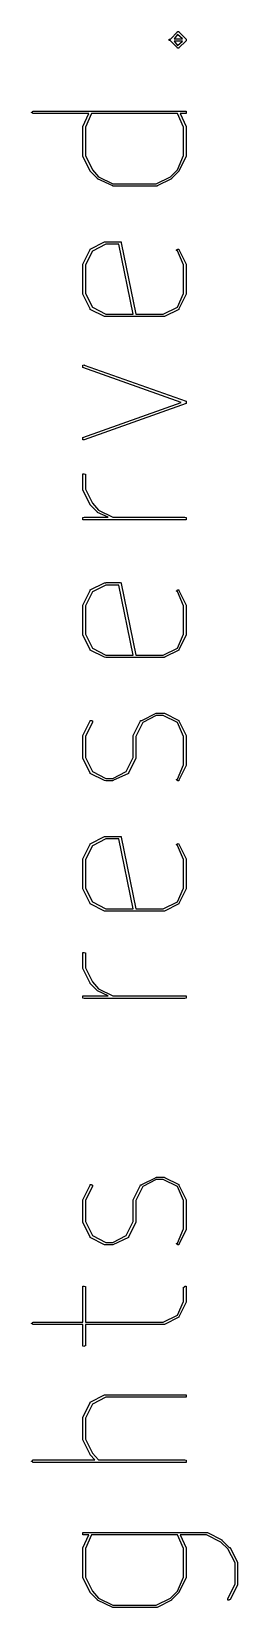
# Model space of a CAD drawing. Extents: x 83 to 245, y -135 to -50.
# Drawn here: x 125.913 to 126.085, y -55.231 to -53.917 of the extents above; entities that cross this region are included whole.
import ezdxf

# ---------------------------------------------------------------- set-up
doc = ezdxf.new("R2010")
doc.units = 0
doc.header["$MEASUREMENT"] = 0
doc.layers.add('BLACK', color=7, linetype='CONTINUOUS')

msp = doc.modelspace()

# ---------------------------------------------------------------- linework, layer by layer
at = {"layer": 'BLACK', "linetype": 'CONTINUOUS'}
for p, q in [((126.028, -53.9232), (126.028, -53.9231)), ((126.028, -53.9231), (126.028, -53.9231)), ((126.028, -53.9231), (126.029, -53.9231)), ((126.028, -53.9233), (126.028, -53.9232)), ((126.028, -53.9234), (126.028, -53.9233)), ((126.028, -53.9233), (126.028, -53.9233)), ((126.028, -53.9235), (126.028, -53.9234)), ((126.028, -53.9234), (126.028, -53.9234)), ((126.028, -53.9236), (126.028, -53.9235)), ((126.028, -53.9235), (126.028, -53.9235)), ((126.028, -53.9237), (126.028, -53.9236)), ((126.028, -53.9238), (126.028, -53.9237)), ((126.028, -53.9237), (126.028, -53.9237)), ((126.028, -53.9239), (126.028, -53.9238)), ((126.028, -53.9238), (126.028, -53.9238)), ((126.028, -53.924), (126.028, -53.9239)), ((126.028, -53.9239), (126.028, -53.9239)), ((126.028, -53.9241), (126.028, -53.924)), ((126.029, -53.9241), (126.028, -53.9241)), ((126.028, -53.9241), (126.028, -53.9241)), ((126.029, -53.9229), (126.035, -53.9168)), ((126.029, -53.923), (126.029, -53.9229)), ((126.029, -53.9231), (126.029, -53.923)), ((126.029, -53.923), (126.029, -53.923)), ((126.029, -53.9242), (126.029, -53.9241)), ((126.029, -53.9243), (126.029, -53.9242)), ((126.029, -53.9242), (126.029, -53.9242)), ((126.035, -53.9303), (126.029, -53.9243)), ((126.035, -53.919), (126.032, -53.9226)), ((126.032, -53.9226), (126.039, -53.9226)), ((126.032, -53.9246), (126.035, -53.9282)), ((126.039, -53.9246), (126.032, -53.9246)), ((126.035, -53.9167), (126.035, -53.9166)), ((126.035, -53.9166), (126.035, -53.9166)), ((126.035, -53.9166), (126.035, -53.9166)), ((126.035, -53.9166), (126.035, -53.9166)), ((126.035, -53.9166), (126.035, -53.9166)), ((126.035, -53.9166), (126.035, -53.9166)), ((126.035, -53.9166), (126.035, -53.9166)), ((126.035, -53.9166), (126.036, -53.9166)), ((126.035, -53.9168), (126.035, -53.9167)), ((126.035, -53.9167), (126.035, -53.9167)), ((126.035, -53.9168), (126.035, -53.9168)), ((126.039, -53.9226), (126.035, -53.919)), ((126.035, -53.9282), (126.039, -53.9246)), ((126.036, -53.9166), (126.036, -53.9166)), ((126.036, -53.9166), (126.036, -53.9166)), ((126.036, -53.9166), (126.036, -53.9166)), ((126.036, -53.9166), (126.036, -53.9167)), ((126.036, -53.9167), (126.036, -53.9167)), ((126.036, -53.9167), (126.036, -53.9168)), ((126.036, -53.9168), (126.036, -53.9168)), ((126.036, -53.9168), (126.042, -53.9229)), ((126.042, -53.9243), (126.036, -53.9303)), ((126.042, -53.9229), (126.042, -53.923)), ((126.042, -53.923), (126.042, -53.923)), ((126.042, -53.923), (126.042, -53.9231)), ((126.042, -53.9231), (126.042, -53.9231)), ((126.042, -53.9231), (126.042, -53.9231)), ((126.042, -53.9231), (126.042, -53.9232)), ((126.042, -53.9232), (126.042, -53.9233)), ((126.042, -53.9233), (126.042, -53.9233)), ((126.042, -53.9233), (126.042, -53.9234)), ((126.042, -53.9234), (126.042, -53.9234)), ((126.042, -53.9234), (126.042, -53.9235)), ((126.042, -53.9235), (126.042, -53.9235)), ((126.042, -53.9235), (126.042, -53.9236)), ((126.042, -53.9236), (126.042, -53.9237)), ((126.042, -53.9237), (126.042, -53.9237)), ((126.042, -53.9237), (126.042, -53.9238)), ((126.042, -53.9238), (126.042, -53.9238)), ((126.042, -53.9238), (126.042, -53.9239)), ((126.042, -53.9239), (126.042, -53.9239)), ((126.042, -53.9239), (126.042, -53.924)), ((126.042, -53.924), (126.042, -53.9241)), ((126.042, -53.9241), (126.042, -53.9241)), ((126.042, -53.9241), (126.042, -53.9241)), ((126.042, -53.9241), (126.042, -53.9242)), ((126.042, -53.9242), (126.042, -53.9242)), ((126.042, -53.9242), (126.042, -53.9243)), ((126.035, -53.9304), (126.035, -53.9303)), ((126.035, -53.9305), (126.035, -53.9304)), ((126.035, -53.9306), (126.035, -53.9305)), ((126.035, -53.9305), (126.035, -53.9305)), ((126.035, -53.9305), (126.035, -53.9305)), ((126.036, -53.9306), (126.035, -53.9306)), ((126.035, -53.9306), (126.035, -53.9306)), ((126.035, -53.9306), (126.035, -53.9306)), ((126.035, -53.9306), (126.035, -53.9306)), ((126.035, -53.9306), (126.035, -53.9306)), ((126.035, -53.9306), (126.035, -53.9306)), ((126.036, -53.9303), (126.036, -53.9304)), ((126.036, -53.9304), (126.036, -53.9305)), ((126.036, -53.9305), (126.036, -53.9305)), ((126.036, -53.9305), (126.036, -53.9305)), ((126.036, -53.9305), (126.036, -53.9306)), ((126.036, -53.9306), (126.036, -53.9306)), ((126.036, -53.9306), (126.036, -53.9306)), ((125.913, -53.9839), (125.914, -53.9836)), ((125.913, -53.9842), (125.913, -53.9839)), ((125.914, -53.9846), (125.913, -53.9842)), ((125.914, -53.9833), (125.914, -53.9831)), ((125.914, -53.9831), (125.914, -53.9831)), ((125.914, -53.9831), (126.041, -53.9831)), ((125.914, -53.9836), (125.914, -53.9833)), ((125.914, -53.9848), (125.914, -53.9846)), ((125.914, -53.985), (125.914, -53.9848)), ((125.914, -53.9851), (125.914, -53.985)), ((125.961, -53.9851), (125.914, -53.9851)), ((125.956, -53.9957), (125.961, -53.9851)), ((125.963, -53.9851), (125.958, -53.9964)), ((126.035, -53.9851), (125.963, -53.9851)), ((126.04, -53.9964), (126.035, -53.9851)), ((126.041, -53.9851), (126.037, -53.9851)), ((126.037, -53.9851), (126.042, -53.9957)), ((126.041, -53.9831), (126.042, -53.9831)), ((126.042, -53.985), (126.041, -53.9851)), ((126.042, -53.9831), (126.042, -53.9833)), ((126.042, -53.9833), (126.042, -53.9836)), ((126.042, -53.9836), (126.042, -53.9839)), ((126.042, -53.9839), (126.042, -53.9842)), ((126.042, -53.9842), (126.042, -53.9846)), ((126.042, -53.9846), (126.042, -53.9848)), ((126.042, -53.9848), (126.042, -53.985)), ((125.956, -53.9958), (125.956, -53.9957)), ((125.956, -53.9959), (125.956, -53.9958)), ((125.956, -53.9958), (125.956, -53.9958)), ((125.956, -53.9961), (125.956, -53.9959)), ((125.956, -53.9962), (125.956, -53.9961)), ((125.956, -53.9961), (125.956, -53.9961)), ((125.956, -54.0204), (125.956, -53.9962)), ((125.958, -53.9964), (125.958, -54.0201)), ((126.04, -54.0201), (126.04, -53.9964)), ((126.042, -53.9957), (126.042, -53.9958)), ((126.042, -53.9958), (126.042, -53.9958)), ((126.042, -53.9958), (126.042, -53.9959)), ((126.042, -53.9959), (126.042, -53.9961)), ((126.042, -53.9961), (126.042, -53.9961)), ((126.042, -53.9961), (126.042, -53.9962)), ((126.042, -53.9962), (126.042, -54.0204)), ((125.956, -54.0205), (125.956, -54.0204)), ((125.956, -54.0204), (125.956, -54.0204)), ((125.956, -54.0206), (125.956, -54.0205)), ((125.956, -54.0207), (125.956, -54.0206)), ((125.956, -54.0208), (125.956, -54.0207)), ((125.962, -54.0329), (125.956, -54.0208)), ((125.956, -54.0208), (125.956, -54.0208)), ((125.958, -54.0201), (125.964, -54.0319)), ((126.035, -54.0319), (126.04, -54.0201)), ((126.042, -54.0208), (126.036, -54.0329)), ((126.042, -54.0204), (126.042, -54.0204)), ((126.042, -54.0204), (126.042, -54.0205)), ((126.042, -54.0205), (126.042, -54.0206)), ((126.042, -54.0206), (126.042, -54.0207)), ((126.042, -54.0207), (126.042, -54.0208)), ((126.042, -54.0208), (126.042, -54.0208)), ((125.962, -54.033), (125.962, -54.0329)), ((125.962, -54.0329), (125.962, -54.0329)), ((125.962, -54.0329), (125.962, -54.0329)), ((125.962, -54.0329), (125.962, -54.0329)), ((125.962, -54.0332), (125.962, -54.033)), ((125.968, -54.0392), (125.962, -54.0332)), ((125.964, -54.0319), (125.969, -54.0377)), ((125.968, -54.0393), (125.968, -54.0392)), ((125.968, -54.0394), (125.968, -54.0393)), ((125.981, -54.0454), (125.968, -54.0394)), ((125.969, -54.0377), (125.981, -54.0435)), ((125.981, -54.0435), (126.017, -54.0435)), ((126.017, -54.0435), (126.029, -54.0377)), ((126.03, -54.0394), (126.018, -54.0454)), ((126.029, -54.0377), (126.035, -54.0319)), ((126.036, -54.0332), (126.03, -54.0392)), ((126.03, -54.0392), (126.03, -54.0393)), ((126.03, -54.0393), (126.03, -54.0394)), ((126.036, -54.0329), (126.036, -54.033)), ((126.036, -54.033), (126.036, -54.0332)), ((125.981, -54.0455), (125.981, -54.0454)), ((126.017, -54.0455), (125.981, -54.0455)), ((125.981, -54.0455), (125.981, -54.0455)), ((125.981, -54.0455), (125.981, -54.0455)), ((125.981, -54.0455), (125.981, -54.0455)), ((125.981, -54.0455), (125.981, -54.0455)), ((125.981, -54.0455), (125.981, -54.0455)), ((126.018, -54.0455), (126.017, -54.0455)), ((126.017, -54.0455), (126.017, -54.0455)), ((126.017, -54.0455), (126.017, -54.0455)), ((126.017, -54.0455), (126.017, -54.0455)), ((126.018, -54.0454), (126.018, -54.0455)), ((126.018, -54.0455), (126.018, -54.0455)), ((125.962, -54.0981), (125.974, -54.092)), ((125.975, -54.0939), (125.964, -54.0997)), ((125.974, -54.092), (125.975, -54.092)), ((125.975, -54.092), (125.975, -54.0919)), ((125.975, -54.0919), (125.975, -54.0919)), ((125.975, -54.0919), (125.975, -54.0919)), ((125.975, -54.0919), (125.987, -54.0919)), ((125.975, -54.092), (125.975, -54.092)), ((125.975, -54.092), (125.975, -54.092)), ((125.986, -54.0939), (125.975, -54.0939)), ((125.998, -54.1524), (125.986, -54.0939)), ((125.987, -54.0919), (125.987, -54.092)), ((125.987, -54.092), (125.987, -54.092)), ((125.987, -54.092), (125.987, -54.092)), ((125.987, -54.092), (125.987, -54.092)), ((125.987, -54.092), (125.988, -54.0921)), ((125.988, -54.0921), (125.988, -54.0921)), ((125.988, -54.0921), (125.988, -54.0922)), ((125.988, -54.0922), (125.988, -54.0922)), ((125.988, -54.0922), (125.988, -54.0923)), ((125.988, -54.0923), (125.988, -54.0924)), ((125.988, -54.0924), (125.988, -54.0924)), ((125.988, -54.0924), (125.988, -54.0924)), ((125.988, -54.0924), (125.988, -54.0926)), ((125.988, -54.0926), (125.988, -54.0927)), ((125.988, -54.0927), (126, -54.1524)), ((125.956, -54.1106), (125.962, -54.0985)), ((125.964, -54.0997), (125.958, -54.1113)), ((125.962, -54.0982), (125.962, -54.0981)), ((125.962, -54.0983), (125.962, -54.0982)), ((125.962, -54.0984), (125.962, -54.0983)), ((125.962, -54.0983), (125.962, -54.0983)), ((125.962, -54.0983), (125.962, -54.0983)), ((125.962, -54.0985), (125.962, -54.0984)), ((126.034, -54.0987), (126.035, -54.0984)), ((126.034, -54.0991), (126.034, -54.0987)), ((126.035, -54.0994), (126.034, -54.0991)), ((126.035, -54.0982), (126.035, -54.098)), ((126.035, -54.098), (126.035, -54.098)), ((126.035, -54.098), (126.036, -54.0981)), ((126.035, -54.0984), (126.035, -54.0982)), ((126.04, -54.1113), (126.035, -54.0994)), ((126.036, -54.0981), (126.036, -54.0983)), ((126.036, -54.0983), (126.036, -54.0985)), ((126.036, -54.0985), (126.042, -54.1106)), ((125.956, -54.1107), (125.956, -54.1106)), ((125.956, -54.1108), (125.956, -54.1107)), ((125.956, -54.1107), (125.956, -54.1107)), ((125.956, -54.111), (125.956, -54.1108)), ((125.956, -54.1111), (125.956, -54.111)), ((125.956, -54.111), (125.956, -54.111)), ((125.956, -54.1353), (125.956, -54.1111)), ((125.958, -54.1113), (125.958, -54.135)), ((126.04, -54.135), (126.04, -54.1113)), ((126.042, -54.1106), (126.042, -54.1107)), ((126.042, -54.1107), (126.042, -54.1107)), ((126.042, -54.1107), (126.042, -54.1108)), ((126.042, -54.1108), (126.042, -54.111)), ((126.042, -54.111), (126.042, -54.111)), ((126.042, -54.111), (126.042, -54.1111)), ((126.042, -54.1111), (126.042, -54.1353)), ((125.956, -54.1354), (125.956, -54.1353)), ((125.956, -54.1353), (125.956, -54.1353)), ((125.956, -54.1355), (125.956, -54.1354)), ((125.956, -54.1356), (125.956, -54.1355)), ((125.956, -54.1357), (125.956, -54.1356)), ((125.962, -54.1478), (125.956, -54.1357)), ((125.956, -54.1357), (125.956, -54.1357)), ((125.958, -54.135), (125.964, -54.1466)), ((126.035, -54.1466), (126.04, -54.135)), ((126.042, -54.1357), (126.036, -54.1478)), ((126.042, -54.1353), (126.042, -54.1353)), ((126.042, -54.1353), (126.042, -54.1354)), ((126.042, -54.1354), (126.042, -54.1355)), ((126.042, -54.1355), (126.042, -54.1356)), ((126.042, -54.1356), (126.042, -54.1357)), ((126.042, -54.1357), (126.042, -54.1357)), ((125.962, -54.1479), (125.962, -54.1478)), ((125.962, -54.148), (125.962, -54.1479)), ((125.962, -54.1481), (125.962, -54.148)), ((125.962, -54.1482), (125.962, -54.1481)), ((125.962, -54.1481), (125.962, -54.1481)), ((125.962, -54.1483), (125.962, -54.1482)), ((125.974, -54.1543), (125.962, -54.1483)), ((125.964, -54.1466), (125.975, -54.1524)), ((126.023, -54.1524), (126.035, -54.1466)), ((126.036, -54.1483), (126.024, -54.1543)), ((126.036, -54.1478), (126.036, -54.1479)), ((126.036, -54.1479), (126.036, -54.148)), ((126.036, -54.148), (126.036, -54.1481)), ((126.036, -54.1481), (126.036, -54.1481)), ((126.036, -54.1481), (126.036, -54.1482)), ((126.036, -54.1482), (126.036, -54.1483)), ((125.975, -54.1543), (125.974, -54.1543)), ((125.975, -54.1524), (125.998, -54.1524)), ((125.975, -54.1544), (125.975, -54.1543)), ((125.975, -54.1543), (125.975, -54.1543)), ((125.975, -54.1544), (125.975, -54.1544)), ((125.975, -54.1544), (125.975, -54.1544)), ((126.023, -54.1544), (125.975, -54.1544)), ((125.975, -54.1544), (125.975, -54.1544)), ((126, -54.1524), (126.023, -54.1524)), ((126.024, -54.1544), (126.023, -54.1544)), ((126.023, -54.1544), (126.023, -54.1544)), ((126.023, -54.1544), (126.023, -54.1544)), ((126.024, -54.1543), (126.024, -54.1543)), ((126.024, -54.1543), (126.024, -54.1543)), ((126.024, -54.1543), (126.024, -54.1544)), ((125.956, -54.1948), (125.957, -54.1947)), ((125.956, -54.195), (125.956, -54.1948)), ((125.956, -54.1952), (125.956, -54.195)), ((125.956, -54.1956), (125.956, -54.1952)), ((125.956, -54.1959), (125.956, -54.1956)), ((125.956, -54.1962), (125.956, -54.1959)), ((125.956, -54.1965), (125.956, -54.1962)), ((125.956, -54.1967), (125.956, -54.1965)), ((126.038, -54.226), (125.956, -54.1967)), ((125.957, -54.1947), (125.957, -54.1948)), ((125.957, -54.1948), (126.042, -54.225)), ((125.956, -54.2553), (126.038, -54.226)), ((126.042, -54.2269), (125.957, -54.2572)), ((126.042, -54.225), (126.042, -54.225)), ((126.042, -54.225), (126.042, -54.225)), ((126.042, -54.225), (126.042, -54.2251)), ((126.042, -54.2251), (126.042, -54.2252)), ((126.042, -54.2252), (126.042, -54.2252)), ((126.042, -54.2252), (126.042, -54.2252)), ((126.042, -54.2252), (126.042, -54.2253)), ((126.042, -54.2253), (126.042, -54.2255)), ((126.042, -54.2255), (126.042, -54.2255)), ((126.042, -54.2255), (126.042, -54.2255)), ((126.042, -54.2255), (126.042, -54.2257)), ((126.042, -54.2257), (126.042, -54.2258)), ((126.042, -54.2258), (126.042, -54.2258)), ((126.042, -54.2258), (126.042, -54.2258)), ((126.042, -54.2258), (126.042, -54.226)), ((126.042, -54.226), (126.042, -54.2261)), ((126.042, -54.2261), (126.042, -54.2262)), ((126.042, -54.2262), (126.042, -54.2262)), ((126.042, -54.2262), (126.042, -54.2263)), ((126.042, -54.2263), (126.042, -54.2265)), ((126.042, -54.2265), (126.042, -54.2265)), ((126.042, -54.2265), (126.042, -54.2265)), ((126.042, -54.2265), (126.042, -54.2266)), ((126.042, -54.2266), (126.042, -54.2267)), ((126.042, -54.2267), (126.042, -54.2267)), ((126.042, -54.2267), (126.042, -54.2267)), ((126.042, -54.2267), (126.042, -54.2268)), ((126.042, -54.2268), (126.042, -54.2269)), ((126.042, -54.2269), (126.042, -54.2269)), ((126.042, -54.2269), (126.042, -54.2269)), ((125.956, -54.2554), (125.956, -54.2553)), ((125.956, -54.2557), (125.956, -54.2554)), ((125.956, -54.256), (125.956, -54.2557)), ((125.956, -54.2564), (125.956, -54.256)), ((125.956, -54.2567), (125.956, -54.2564)), ((125.956, -54.257), (125.956, -54.2567)), ((125.956, -54.2572), (125.956, -54.257)), ((125.957, -54.2572), (125.956, -54.2572)), ((125.957, -54.2572), (125.957, -54.2572)), ((125.956, -54.2856), (125.957, -54.2855)), ((125.956, -54.2858), (125.956, -54.2856)), ((125.956, -54.2861), (125.956, -54.2858)), ((125.956, -54.2865), (125.956, -54.2861)), ((125.956, -54.2985), (125.956, -54.2865)), ((125.957, -54.2855), (125.957, -54.2855)), ((125.957, -54.2855), (125.957, -54.2856)), ((125.957, -54.2856), (125.958, -54.2858)), ((125.958, -54.2858), (125.958, -54.2861)), ((125.958, -54.2861), (125.958, -54.2865)), ((125.958, -54.2865), (125.958, -54.2983)), ((125.956, -54.2986), (125.956, -54.2985)), ((125.956, -54.2987), (125.956, -54.2986)), ((125.956, -54.2988), (125.956, -54.2987)), ((125.956, -54.2989), (125.956, -54.2988)), ((125.956, -54.299), (125.956, -54.2989)), ((125.956, -54.2989), (125.956, -54.2989)), ((125.962, -54.3111), (125.956, -54.299)), ((125.958, -54.2983), (125.964, -54.31)), ((125.962, -54.3112), (125.962, -54.3111)), ((125.962, -54.3111), (125.962, -54.3111)), ((125.962, -54.3111), (125.962, -54.3111)), ((125.962, -54.3111), (125.962, -54.3111)), ((125.962, -54.3113), (125.962, -54.3112)), ((125.968, -54.3174), (125.962, -54.3113)), ((125.964, -54.31), (125.969, -54.3159)), ((125.968, -54.3175), (125.968, -54.3174)), ((125.968, -54.3176), (125.968, -54.3175)), ((125.977, -54.3217), (125.968, -54.3176)), ((125.969, -54.3159), (125.981, -54.3217)), ((125.956, -54.3218), (125.957, -54.3217)), ((125.956, -54.322), (125.956, -54.3218)), ((125.956, -54.3222), (125.956, -54.322)), ((125.956, -54.3226), (125.956, -54.3222)), ((125.956, -54.3229), (125.956, -54.3226)), ((125.956, -54.3232), (125.956, -54.3229)), ((125.956, -54.3235), (125.956, -54.3232)), ((125.956, -54.3237), (125.956, -54.3235)), ((125.957, -54.3237), (125.956, -54.3237)), ((125.957, -54.3217), (125.977, -54.3217)), ((126.041, -54.3237), (125.957, -54.3237)), ((125.981, -54.3217), (126.041, -54.3217)), ((126.041, -54.3217), (126.042, -54.3218)), ((126.042, -54.3237), (126.041, -54.3237)), ((126.042, -54.3218), (126.042, -54.322)), ((126.042, -54.322), (126.042, -54.3222)), ((126.042, -54.3222), (126.042, -54.3226)), ((126.042, -54.3226), (126.042, -54.3229)), ((126.042, -54.3229), (126.042, -54.3232)), ((126.042, -54.3232), (126.042, -54.3235)), ((126.042, -54.3235), (126.042, -54.3237)), ((125.956, -54.3949), (125.962, -54.3828)), ((125.964, -54.384), (125.958, -54.3955)), ((125.962, -54.3823), (125.974, -54.3763)), ((125.962, -54.3824), (125.962, -54.3823)), ((125.962, -54.3825), (125.962, -54.3824)), ((125.962, -54.3827), (125.962, -54.3825)), ((125.962, -54.3825), (125.962, -54.3825)), ((125.962, -54.3825), (125.962, -54.3825)), ((125.962, -54.3828), (125.962, -54.3827)), ((125.975, -54.3782), (125.964, -54.384)), ((125.974, -54.3763), (125.975, -54.3763)), ((125.975, -54.3763), (125.975, -54.3762)), ((125.975, -54.3762), (125.975, -54.3762)), ((125.975, -54.3762), (125.975, -54.3762)), ((125.975, -54.3762), (125.975, -54.3762)), ((125.975, -54.3762), (125.975, -54.3762)), ((125.975, -54.3762), (125.987, -54.3762)), ((125.986, -54.3782), (125.975, -54.3782)), ((125.998, -54.4366), (125.986, -54.3782)), ((125.987, -54.3762), (125.987, -54.3762)), ((125.987, -54.3762), (125.987, -54.3762)), ((125.987, -54.3762), (125.987, -54.3762)), ((125.987, -54.3762), (125.987, -54.3762)), ((125.987, -54.3762), (125.988, -54.3763)), ((125.988, -54.3763), (125.988, -54.3764)), ((125.988, -54.3764), (125.988, -54.3764)), ((125.988, -54.3764), (125.988, -54.3764)), ((125.988, -54.3764), (125.988, -54.3765)), ((125.988, -54.3765), (125.988, -54.3766)), ((125.988, -54.3766), (125.988, -54.3767)), ((125.988, -54.3767), (125.988, -54.3767)), ((125.988, -54.3767), (125.988, -54.3768)), ((125.988, -54.3768), (125.988, -54.377)), ((125.988, -54.377), (126, -54.4366)), ((126.034, -54.383), (126.035, -54.3827)), ((126.034, -54.3833), (126.034, -54.383)), ((126.035, -54.3837), (126.034, -54.3833)), ((126.035, -54.3823), (126.035, -54.3822)), ((126.035, -54.3822), (126.036, -54.3823)), ((126.035, -54.3824), (126.035, -54.3823)), ((126.035, -54.3827), (126.035, -54.3824)), ((126.04, -54.3955), (126.035, -54.3837)), ((126.036, -54.3823), (126.036, -54.3825)), ((126.036, -54.3825), (126.036, -54.3828)), ((126.036, -54.3828), (126.042, -54.3949)), ((125.956, -54.395), (125.956, -54.3949)), ((125.956, -54.3949), (125.956, -54.3949)), ((125.956, -54.3951), (125.956, -54.395)), ((125.956, -54.3952), (125.956, -54.3951)), ((125.956, -54.3953), (125.956, -54.3952)), ((125.956, -54.4195), (125.956, -54.3953)), ((125.956, -54.3953), (125.956, -54.3953)), ((125.958, -54.3955), (125.958, -54.4193)), ((126.04, -54.4193), (126.04, -54.3955)), ((126.042, -54.3949), (126.042, -54.3949)), ((126.042, -54.3949), (126.042, -54.395)), ((126.042, -54.395), (126.042, -54.3951)), ((126.042, -54.3951), (126.042, -54.3952)), ((126.042, -54.3952), (126.042, -54.3953)), ((126.042, -54.3953), (126.042, -54.3953)), ((126.042, -54.3953), (126.042, -54.4195)), ((125.956, -54.4196), (125.956, -54.4195)), ((125.956, -54.4197), (125.956, -54.4196)), ((125.956, -54.4196), (125.956, -54.4196)), ((125.956, -54.4198), (125.956, -54.4197)), ((125.956, -54.4199), (125.956, -54.4198)), ((125.962, -54.432), (125.956, -54.4199)), ((125.956, -54.4199), (125.956, -54.4199)), ((125.958, -54.4193), (125.964, -54.4308)), ((126.035, -54.4308), (126.04, -54.4193)), ((126.042, -54.4199), (126.036, -54.432)), ((126.042, -54.4195), (126.042, -54.4196)), ((126.042, -54.4196), (126.042, -54.4196)), ((126.042, -54.4196), (126.042, -54.4197)), ((126.042, -54.4197), (126.042, -54.4198)), ((126.042, -54.4198), (126.042, -54.4199)), ((126.042, -54.4199), (126.042, -54.4199)), ((125.962, -54.4321), (125.962, -54.432)), ((125.962, -54.4323), (125.962, -54.4321)), ((125.962, -54.4324), (125.962, -54.4323)), ((125.962, -54.4323), (125.962, -54.4323)), ((125.962, -54.4323), (125.962, -54.4323)), ((125.962, -54.4325), (125.962, -54.4324)), ((125.974, -54.4385), (125.962, -54.4325)), ((125.964, -54.4308), (125.975, -54.4366)), ((125.975, -54.4366), (125.998, -54.4366)), ((126, -54.4366), (126.023, -54.4366)), ((126.023, -54.4366), (126.035, -54.4308)), ((126.036, -54.4325), (126.024, -54.4385)), ((126.036, -54.432), (126.036, -54.4322)), ((126.036, -54.4322), (126.036, -54.4323)), ((126.036, -54.4323), (126.036, -54.4323)), ((126.036, -54.4323), (126.036, -54.4323)), ((126.036, -54.4323), (126.036, -54.4324)), ((126.036, -54.4324), (126.036, -54.4325)), ((125.975, -54.4386), (125.974, -54.4385)), ((125.975, -54.4386), (125.975, -54.4386)), ((125.975, -54.4386), (125.975, -54.4386)), ((125.975, -54.4386), (125.975, -54.4386)), ((125.975, -54.4386), (125.975, -54.4386)), ((126.023, -54.4386), (125.975, -54.4386)), ((125.975, -54.4386), (125.975, -54.4386)), ((126.024, -54.4386), (126.023, -54.4386)), ((126.023, -54.4386), (126.023, -54.4386)), ((126.023, -54.4386), (126.023, -54.4386)), ((126.024, -54.4385), (126.024, -54.4386)), ((126.024, -54.4386), (126.024, -54.4386)), ((126.024, -54.4386), (126.024, -54.4386)), ((126.005, -54.4912), (126.017, -54.4851)), ((126.017, -54.487), (126.006, -54.4928)), ((126.017, -54.4851), (126.017, -54.485)), ((126.017, -54.485), (126.017, -54.485)), ((126.017, -54.485), (126.017, -54.485)), ((126.017, -54.485), (126.023, -54.485)), ((126.017, -54.4851), (126.017, -54.4851)), ((126.017, -54.4851), (126.017, -54.4851)), ((126.017, -54.4851), (126.017, -54.4851)), ((126.023, -54.487), (126.017, -54.487)), ((126.023, -54.485), (126.023, -54.485)), ((126.023, -54.485), (126.024, -54.4851)), ((126.023, -54.485), (126.023, -54.485)), ((126.035, -54.4928), (126.023, -54.487)), ((126.024, -54.4851), (126.024, -54.4851)), ((126.024, -54.4851), (126.024, -54.4851)), ((126.024, -54.4851), (126.024, -54.4851)), ((126.024, -54.4851), (126.036, -54.4912)), ((125.956, -54.5037), (125.962, -54.4916)), ((125.956, -54.5038), (125.956, -54.5037)), ((125.956, -54.5039), (125.956, -54.5038)), ((125.956, -54.5038), (125.956, -54.5038)), ((125.956, -54.5041), (125.956, -54.5039)), ((125.964, -54.4925), (125.958, -54.5044)), ((125.962, -54.4912), (125.963, -54.4911)), ((125.962, -54.4913), (125.962, -54.4912)), ((125.962, -54.4916), (125.962, -54.4913)), ((125.963, -54.4911), (125.963, -54.4911)), ((125.963, -54.4911), (125.963, -54.4913)), ((125.963, -54.4913), (125.964, -54.4915)), ((125.964, -54.4915), (125.964, -54.4918)), ((125.964, -54.4918), (125.964, -54.4922)), ((125.964, -54.4922), (125.964, -54.4925)), ((125.998, -54.5037), (126.004, -54.4916)), ((125.998, -54.5038), (125.998, -54.5037)), ((125.998, -54.5039), (125.998, -54.5038)), ((125.998, -54.5038), (125.998, -54.5038)), ((125.998, -54.5041), (125.998, -54.5039)), ((126.006, -54.4928), (126, -54.5044)), ((126.004, -54.4914), (126.004, -54.4913)), ((126.004, -54.4913), (126.005, -54.4913)), ((126.004, -54.4915), (126.004, -54.4914)), ((126.004, -54.4914), (126.004, -54.4914)), ((126.004, -54.4916), (126.004, -54.4915)), ((126.005, -54.4913), (126.005, -54.4912)), ((126.04, -54.5044), (126.035, -54.4928)), ((126.036, -54.4912), (126.036, -54.4913)), ((126.036, -54.4913), (126.036, -54.4913)), ((126.036, -54.4913), (126.036, -54.4914)), ((126.036, -54.4914), (126.036, -54.4914)), ((126.036, -54.4914), (126.036, -54.4915)), ((126.036, -54.4915), (126.036, -54.4916)), ((126.036, -54.4916), (126.042, -54.5037)), ((126.042, -54.5037), (126.042, -54.5038)), ((126.042, -54.5038), (126.042, -54.5038)), ((126.042, -54.5038), (126.042, -54.5039)), ((126.042, -54.5039), (126.042, -54.5041)), ((125.956, -54.5042), (125.956, -54.5041)), ((125.956, -54.5041), (125.956, -54.5041)), ((125.956, -54.5223), (125.956, -54.5042)), ((125.958, -54.5044), (125.958, -54.5221)), ((125.998, -54.5042), (125.998, -54.5041)), ((125.998, -54.5041), (125.998, -54.5041)), ((125.998, -54.5221), (125.998, -54.5042)), ((126, -54.5044), (126, -54.5223)), ((126.04, -54.5281), (126.04, -54.5044)), ((126.042, -54.5041), (126.042, -54.5041)), ((126.042, -54.5041), (126.042, -54.5042)), ((126.042, -54.5042), (126.042, -54.5284)), ((125.956, -54.5224), (125.956, -54.5223)), ((125.956, -54.5225), (125.956, -54.5224)), ((125.956, -54.5224), (125.956, -54.5224)), ((125.956, -54.5227), (125.956, -54.5225)), ((125.956, -54.5228), (125.956, -54.5227)), ((125.956, -54.5227), (125.956, -54.5227)), ((125.962, -54.5349), (125.956, -54.5228)), ((125.958, -54.5221), (125.964, -54.5337)), ((125.992, -54.5337), (125.998, -54.5221)), ((126, -54.5228), (125.994, -54.5349)), ((126, -54.5223), (126, -54.5224)), ((126, -54.5224), (126, -54.5224)), ((126, -54.5224), (126, -54.5225)), ((126, -54.5225), (126, -54.5227)), ((126, -54.5227), (126, -54.5227)), ((126, -54.5227), (126, -54.5228)), ((126.035, -54.54), (126.04, -54.5281)), ((126.042, -54.5288), (126.036, -54.5409)), ((126.042, -54.5284), (126.042, -54.5284)), ((126.042, -54.5284), (126.042, -54.5285)), ((126.042, -54.5285), (126.042, -54.5286)), ((126.042, -54.5286), (126.042, -54.5287)), ((126.042, -54.5287), (126.042, -54.5288)), ((126.042, -54.5288), (126.042, -54.5288)), ((125.962, -54.535), (125.962, -54.5349)), ((125.962, -54.5351), (125.962, -54.535)), ((125.962, -54.5352), (125.962, -54.5351)), ((125.962, -54.5351), (125.962, -54.5351)), ((125.962, -54.5351), (125.962, -54.5351)), ((125.962, -54.5353), (125.962, -54.5352)), ((125.974, -54.5413), (125.962, -54.5353)), ((125.964, -54.5337), (125.975, -54.5395)), ((125.975, -54.5414), (125.974, -54.5413)), ((125.975, -54.5395), (125.981, -54.5395)), ((125.975, -54.5415), (125.975, -54.5414)), ((125.975, -54.5414), (125.975, -54.5414)), ((125.975, -54.5414), (125.975, -54.5414)), ((125.975, -54.5414), (125.975, -54.5414)), ((125.975, -54.5414), (125.975, -54.5414)), ((125.981, -54.5415), (125.975, -54.5415)), ((125.981, -54.5395), (125.992, -54.5337)), ((125.994, -54.5353), (125.981, -54.5413)), ((125.981, -54.5413), (125.981, -54.5414)), ((125.981, -54.5414), (125.981, -54.5414)), ((125.981, -54.5414), (125.981, -54.5414)), ((125.981, -54.5414), (125.981, -54.5414)), ((125.981, -54.5414), (125.981, -54.5414)), ((125.981, -54.5414), (125.981, -54.5415)), ((125.994, -54.5349), (125.994, -54.535)), ((125.994, -54.535), (125.994, -54.5351)), ((125.994, -54.5351), (125.994, -54.5351)), ((125.994, -54.5351), (125.994, -54.5351)), ((125.994, -54.5351), (125.994, -54.5352)), ((125.994, -54.5352), (125.994, -54.5353)), ((126.034, -54.5403), (126.035, -54.54)), ((126.034, -54.5407), (126.034, -54.5403)), ((126.035, -54.541), (126.034, -54.5407)), ((126.035, -54.5413), (126.035, -54.541)), ((126.035, -54.5414), (126.035, -54.5413)), ((126.036, -54.5414), (126.035, -54.5414)), ((126.035, -54.5414), (126.035, -54.5414)), ((126.036, -54.5409), (126.036, -54.5412)), ((126.036, -54.5412), (126.036, -54.5414)), ((125.956, -54.6065), (125.962, -54.5944)), ((125.964, -54.5956), (125.958, -54.6072)), ((125.962, -54.594), (125.974, -54.5879)), ((125.962, -54.5941), (125.962, -54.594)), ((125.962, -54.5942), (125.962, -54.5941)), ((125.962, -54.5943), (125.962, -54.5942)), ((125.962, -54.5942), (125.962, -54.5942)), ((125.962, -54.5942), (125.962, -54.5942)), ((125.962, -54.5944), (125.962, -54.5943)), ((125.975, -54.5898), (125.964, -54.5956)), ((125.974, -54.5879), (125.975, -54.5879)), ((125.975, -54.5879), (125.975, -54.5878)), ((125.975, -54.5878), (125.975, -54.5878)), ((125.975, -54.5878), (125.975, -54.5878)), ((125.975, -54.5878), (125.987, -54.5878)), ((125.975, -54.5879), (125.975, -54.5879)), ((125.975, -54.5879), (125.975, -54.5879)), ((125.986, -54.5898), (125.975, -54.5898)), ((125.998, -54.6483), (125.986, -54.5898)), ((125.987, -54.5878), (125.987, -54.5879)), ((125.987, -54.5879), (125.987, -54.5879)), ((125.987, -54.5879), (125.987, -54.5879)), ((125.987, -54.5879), (125.987, -54.5879)), ((125.987, -54.5879), (125.988, -54.588)), ((125.988, -54.588), (125.988, -54.5881)), ((125.988, -54.5881), (125.988, -54.5881)), ((125.988, -54.5881), (125.988, -54.5881)), ((125.988, -54.5881), (125.988, -54.5882)), ((125.988, -54.5882), (125.988, -54.5883)), ((125.988, -54.5883), (125.988, -54.5883)), ((125.988, -54.5883), (125.988, -54.5883)), ((125.988, -54.5883), (125.988, -54.5885)), ((125.988, -54.5885), (125.988, -54.5886)), ((125.988, -54.5886), (126, -54.6483)), ((126.034, -54.5946), (126.035, -54.5943)), ((126.034, -54.595), (126.034, -54.5946)), ((126.035, -54.5953), (126.034, -54.595)), ((126.035, -54.5941), (126.035, -54.5939)), ((126.035, -54.5939), (126.035, -54.5939)), ((126.035, -54.5939), (126.036, -54.594)), ((126.035, -54.5943), (126.035, -54.5941)), ((126.04, -54.6072), (126.035, -54.5953)), ((126.036, -54.594), (126.036, -54.5942)), ((126.036, -54.5942), (126.036, -54.5944)), ((126.036, -54.5944), (126.042, -54.6065)), ((125.956, -54.6066), (125.956, -54.6065)), ((125.956, -54.6067), (125.956, -54.6066)), ((125.956, -54.6066), (125.956, -54.6066)), ((125.956, -54.6069), (125.956, -54.6067)), ((125.956, -54.607), (125.956, -54.6069)), ((125.956, -54.6069), (125.956, -54.6069)), ((125.956, -54.6312), (125.956, -54.607)), ((125.958, -54.6072), (125.958, -54.6309)), ((126.04, -54.6309), (126.04, -54.6072)), ((126.042, -54.6065), (126.042, -54.6066)), ((126.042, -54.6066), (126.042, -54.6066)), ((126.042, -54.6066), (126.042, -54.6067)), ((126.042, -54.6067), (126.042, -54.6069)), ((126.042, -54.6069), (126.042, -54.6069)), ((126.042, -54.6069), (126.042, -54.607)), ((126.042, -54.607), (126.042, -54.6312)), ((125.956, -54.6313), (125.956, -54.6312)), ((125.956, -54.6312), (125.956, -54.6312)), ((125.956, -54.6314), (125.956, -54.6313)), ((125.956, -54.6315), (125.956, -54.6314)), ((125.956, -54.6316), (125.956, -54.6315)), ((125.962, -54.6437), (125.956, -54.6316)), ((125.956, -54.6316), (125.956, -54.6316)), ((125.958, -54.6309), (125.964, -54.6425)), ((126.035, -54.6425), (126.04, -54.6309)), ((126.042, -54.6316), (126.036, -54.6437)), ((126.042, -54.6312), (126.042, -54.6312)), ((126.042, -54.6312), (126.042, -54.6313)), ((126.042, -54.6313), (126.042, -54.6314)), ((126.042, -54.6314), (126.042, -54.6315)), ((126.042, -54.6315), (126.042, -54.6316)), ((126.042, -54.6316), (126.042, -54.6316)), ((125.962, -54.6438), (125.962, -54.6437)), ((125.962, -54.6439), (125.962, -54.6438)), ((125.962, -54.644), (125.962, -54.6439)), ((125.962, -54.6441), (125.962, -54.644)), ((125.962, -54.644), (125.962, -54.644)), ((125.962, -54.6442), (125.962, -54.6441)), ((125.974, -54.6502), (125.962, -54.6442)), ((125.964, -54.6425), (125.975, -54.6483)), ((125.975, -54.6483), (125.998, -54.6483)), ((126, -54.6483), (126.023, -54.6483)), ((126.023, -54.6483), (126.035, -54.6425)), ((126.036, -54.6442), (126.024, -54.6502)), ((126.036, -54.6437), (126.036, -54.6438)), ((126.036, -54.6438), (126.036, -54.6439)), ((126.036, -54.6439), (126.036, -54.644)), ((126.036, -54.644), (126.036, -54.644)), ((126.036, -54.644), (126.036, -54.6441)), ((126.036, -54.6441), (126.036, -54.6442)), ((125.975, -54.6502), (125.974, -54.6502)), ((125.975, -54.6503), (125.975, -54.6502)), ((125.975, -54.6502), (125.975, -54.6502)), ((125.975, -54.6503), (125.975, -54.6503)), ((125.975, -54.6503), (125.975, -54.6503)), ((126.023, -54.6503), (125.975, -54.6503)), ((125.975, -54.6503), (125.975, -54.6503)), ((126.024, -54.6503), (126.023, -54.6503)), ((126.023, -54.6503), (126.023, -54.6503)), ((126.023, -54.6503), (126.023, -54.6503)), ((126.024, -54.6502), (126.024, -54.6502)), ((126.024, -54.6502), (126.024, -54.6502)), ((126.024, -54.6502), (126.024, -54.6503)), ((125.956, -54.6847), (125.957, -54.6846)), ((125.956, -54.685), (125.956, -54.6847)), ((125.956, -54.6853), (125.956, -54.685)), ((125.956, -54.6856), (125.956, -54.6853)), ((125.956, -54.6977), (125.956, -54.6856)), ((125.957, -54.6846), (125.957, -54.6846)), ((125.957, -54.6846), (125.957, -54.6847)), ((125.957, -54.6847), (125.958, -54.685)), ((125.958, -54.685), (125.958, -54.6853)), ((125.958, -54.6853), (125.958, -54.6856)), ((125.958, -54.6856), (125.958, -54.6975)), ((125.956, -54.6978), (125.956, -54.6977)), ((125.956, -54.6977), (125.956, -54.6977)), ((125.956, -54.6979), (125.956, -54.6978)), ((125.956, -54.698), (125.956, -54.6979)), ((125.956, -54.6981), (125.956, -54.698)), ((125.962, -54.7102), (125.956, -54.6981)), ((125.956, -54.6981), (125.956, -54.6981)), ((125.958, -54.6975), (125.964, -54.7092)), ((125.962, -54.7103), (125.962, -54.7102)), ((125.962, -54.7102), (125.962, -54.7102)), ((125.962, -54.7102), (125.962, -54.7102)), ((125.962, -54.7102), (125.962, -54.7102)), ((125.962, -54.7105), (125.962, -54.7103)), ((125.968, -54.7165), (125.962, -54.7105)), ((125.964, -54.7092), (125.969, -54.715)), ((125.956, -54.7211), (125.956, -54.7209)), ((125.956, -54.7209), (125.957, -54.7209)), ((125.956, -54.7214), (125.956, -54.7211)), ((125.956, -54.7217), (125.956, -54.7214)), ((125.956, -54.7221), (125.956, -54.7217)), ((125.956, -54.7224), (125.956, -54.7221)), ((125.956, -54.7226), (125.956, -54.7224)), ((125.956, -54.7228), (125.956, -54.7226)), ((125.957, -54.7229), (125.956, -54.7228)), ((125.957, -54.7209), (125.977, -54.7209)), ((126.041, -54.7229), (125.957, -54.7229)), ((125.968, -54.7166), (125.968, -54.7165)), ((125.968, -54.7167), (125.968, -54.7166)), ((125.977, -54.7209), (125.968, -54.7167)), ((125.969, -54.715), (125.981, -54.7209)), ((125.981, -54.7209), (126.041, -54.7209)), ((126.041, -54.7209), (126.042, -54.7209)), ((126.042, -54.7228), (126.041, -54.7229)), ((126.042, -54.7209), (126.042, -54.7211)), ((126.042, -54.7211), (126.042, -54.7214)), ((126.042, -54.7214), (126.042, -54.7217)), ((126.042, -54.7217), (126.042, -54.7221)), ((126.042, -54.7221), (126.042, -54.7224)), ((126.042, -54.7224), (126.042, -54.7226)), ((126.042, -54.7226), (126.042, -54.7228)), ((125.956, -54.8908), (125.962, -54.8787)), ((125.964, -54.8796), (125.958, -54.8914)), ((125.962, -54.8782), (125.963, -54.8781)), ((125.962, -54.8784), (125.962, -54.8782)), ((125.962, -54.8787), (125.962, -54.8784)), ((125.963, -54.8781), (125.963, -54.8782)), ((125.963, -54.8782), (125.963, -54.8783)), ((125.963, -54.8783), (125.964, -54.8786)), ((125.964, -54.8786), (125.964, -54.8789)), ((125.964, -54.8789), (125.964, -54.8792)), ((125.964, -54.8792), (125.964, -54.8796)), ((125.998, -54.8908), (126.004, -54.8787)), ((126.006, -54.8799), (126, -54.8914)), ((126.004, -54.8784), (126.005, -54.8783)), ((126.004, -54.8786), (126.004, -54.8784)), ((126.004, -54.8784), (126.004, -54.8784)), ((126.004, -54.8784), (126.004, -54.8784)), ((126.004, -54.8787), (126.004, -54.8786)), ((126.005, -54.8782), (126.017, -54.8722)), ((126.005, -54.8783), (126.005, -54.8782)), ((126.017, -54.8741), (126.006, -54.8799)), ((126.017, -54.8722), (126.017, -54.8721)), ((126.017, -54.8721), (126.017, -54.8721)), ((126.017, -54.8721), (126.017, -54.8721)), ((126.017, -54.8721), (126.017, -54.8721)), ((126.017, -54.8721), (126.017, -54.8721)), ((126.017, -54.8721), (126.023, -54.8721)), ((126.017, -54.8722), (126.017, -54.8722)), ((126.023, -54.8741), (126.017, -54.8741)), ((126.023, -54.8721), (126.023, -54.8721)), ((126.023, -54.8721), (126.024, -54.8721)), ((126.023, -54.8721), (126.023, -54.8721)), ((126.035, -54.8799), (126.023, -54.8741)), ((126.024, -54.8721), (126.024, -54.8721)), ((126.024, -54.8721), (126.024, -54.8722)), ((126.024, -54.8722), (126.024, -54.8722)), ((126.024, -54.8722), (126.036, -54.8782)), ((126.04, -54.8914), (126.035, -54.8799)), ((126.036, -54.8782), (126.036, -54.8783)), ((126.036, -54.8783), (126.036, -54.8784)), ((126.036, -54.8784), (126.036, -54.8784)), ((126.036, -54.8784), (126.036, -54.8784)), ((126.036, -54.8784), (126.036, -54.8786)), ((126.036, -54.8786), (126.036, -54.8787)), ((126.036, -54.8787), (126.042, -54.8908)), ((125.956, -54.8909), (125.956, -54.8908)), ((125.956, -54.8908), (125.956, -54.8908)), ((125.956, -54.891), (125.956, -54.8909)), ((125.956, -54.8911), (125.956, -54.891)), ((125.956, -54.8912), (125.956, -54.8911)), ((125.956, -54.9094), (125.956, -54.8912)), ((125.956, -54.8912), (125.956, -54.8912)), ((125.958, -54.8914), (125.958, -54.9091)), ((125.998, -54.8909), (125.998, -54.8908)), ((125.998, -54.8908), (125.998, -54.8908)), ((125.998, -54.891), (125.998, -54.8909)), ((125.998, -54.8911), (125.998, -54.891)), ((125.998, -54.8912), (125.998, -54.8911)), ((125.998, -54.9091), (125.998, -54.8912)), ((125.998, -54.8912), (125.998, -54.8912)), ((126, -54.8914), (126, -54.9094)), ((126.04, -54.9152), (126.04, -54.8914)), ((126.042, -54.8908), (126.042, -54.8908)), ((126.042, -54.8908), (126.042, -54.8909)), ((126.042, -54.8909), (126.042, -54.891)), ((126.042, -54.891), (126.042, -54.8911)), ((126.042, -54.8911), (126.042, -54.8912)), ((126.042, -54.8912), (126.042, -54.8912)), ((126.042, -54.8912), (126.042, -54.9154)), ((125.956, -54.9095), (125.956, -54.9094)), ((125.956, -54.9094), (125.956, -54.9094)), ((125.956, -54.9096), (125.956, -54.9095)), ((125.956, -54.9097), (125.956, -54.9096)), ((125.956, -54.9098), (125.956, -54.9097)), ((125.962, -54.9219), (125.956, -54.9098)), ((125.956, -54.9098), (125.956, -54.9098)), ((125.958, -54.9091), (125.964, -54.9207)), ((125.992, -54.9207), (125.998, -54.9091)), ((126, -54.9098), (125.994, -54.9219)), ((126, -54.9094), (126, -54.9094)), ((126, -54.9094), (126, -54.9095)), ((126, -54.9095), (126, -54.9096)), ((126, -54.9096), (126, -54.9097)), ((126, -54.9097), (126, -54.9098)), ((126, -54.9098), (126, -54.9098)), ((125.962, -54.922), (125.962, -54.9219)), ((125.962, -54.9221), (125.962, -54.922)), ((125.962, -54.9222), (125.962, -54.9221)), ((125.962, -54.9223), (125.962, -54.9222)), ((125.962, -54.9222), (125.962, -54.9222)), ((125.974, -54.9284), (125.962, -54.9223)), ((125.962, -54.9223), (125.962, -54.9223)), ((125.964, -54.9207), (125.975, -54.9265)), ((125.981, -54.9265), (125.992, -54.9207)), ((125.994, -54.9223), (125.981, -54.9284)), ((125.994, -54.9219), (125.994, -54.922)), ((125.994, -54.922), (125.994, -54.9221)), ((125.994, -54.9221), (125.994, -54.9222)), ((125.994, -54.9222), (125.994, -54.9222)), ((125.994, -54.9222), (125.994, -54.9223)), ((125.994, -54.9223), (125.994, -54.9223)), ((126.035, -54.9271), (126.04, -54.9152)), ((126.042, -54.9159), (126.036, -54.9279)), ((126.042, -54.9154), (126.042, -54.9155)), ((126.042, -54.9155), (126.042, -54.9155)), ((126.042, -54.9155), (126.042, -54.9156)), ((126.042, -54.9156), (126.042, -54.9157)), ((126.042, -54.9157), (126.042, -54.9158)), ((126.042, -54.9158), (126.042, -54.9159)), ((125.975, -54.9284), (125.974, -54.9284)), ((125.975, -54.9265), (125.981, -54.9265)), ((125.975, -54.9285), (125.975, -54.9284)), ((125.975, -54.9284), (125.975, -54.9284)), ((125.981, -54.9285), (125.975, -54.9285)), ((125.975, -54.9285), (125.975, -54.9285)), ((125.975, -54.9285), (125.975, -54.9285)), ((125.975, -54.9285), (125.975, -54.9285)), ((125.981, -54.9284), (125.981, -54.9284)), ((125.981, -54.9284), (125.981, -54.9284)), ((125.981, -54.9284), (125.981, -54.9285)), ((125.981, -54.9285), (125.981, -54.9285)), ((125.981, -54.9285), (125.981, -54.9285)), ((125.981, -54.9285), (125.981, -54.9285)), ((126.034, -54.9274), (126.035, -54.9271)), ((126.034, -54.9277), (126.034, -54.9274)), ((126.035, -54.9281), (126.034, -54.9277)), ((126.035, -54.9283), (126.035, -54.9281)), ((126.035, -54.9285), (126.035, -54.9283)), ((126.036, -54.9284), (126.035, -54.9285)), ((126.035, -54.9285), (126.035, -54.9285)), ((126.036, -54.9279), (126.036, -54.9282)), ((126.036, -54.9282), (126.036, -54.9284)), ((125.956, -54.9629), (125.957, -54.9628)), ((125.956, -54.9631), (125.956, -54.9629)), ((125.956, -54.9634), (125.956, -54.9631)), ((125.956, -54.9638), (125.956, -54.9634)), ((125.956, -54.993), (125.956, -54.9638)), ((125.957, -54.9628), (125.957, -54.9628)), ((125.957, -54.9628), (125.957, -54.9629)), ((125.957, -54.9629), (125.958, -54.9631)), ((125.958, -54.9631), (125.958, -54.9634)), ((125.958, -54.9634), (125.958, -54.9638)), ((125.958, -54.9638), (125.958, -54.993)), ((126.04, -54.9638), (126.041, -54.9634)), ((126.04, -54.9756), (126.04, -54.9638)), ((126.041, -54.9629), (126.041, -54.9628)), ((126.041, -54.9628), (126.042, -54.9628)), ((126.041, -54.9631), (126.041, -54.9629)), ((126.041, -54.9634), (126.041, -54.9631)), ((126.042, -54.9628), (126.042, -54.9629)), ((126.042, -54.9629), (126.042, -54.9631)), ((126.042, -54.9631), (126.042, -54.9634)), ((126.042, -54.9634), (126.042, -54.9638)), ((126.042, -54.9638), (126.042, -54.9759)), ((126.035, -54.9872), (126.04, -54.9756)), ((126.042, -54.9763), (126.036, -54.9884)), ((126.042, -54.9759), (126.042, -54.9759)), ((126.042, -54.9759), (126.042, -54.976)), ((126.042, -54.976), (126.042, -54.9761)), ((126.042, -54.9761), (126.042, -54.9762)), ((126.042, -54.9762), (126.042, -54.9763)), ((126.042, -54.9763), (126.042, -54.9763)), ((126.023, -54.993), (126.035, -54.9872)), ((126.036, -54.9889), (126.024, -54.9949)), ((126.036, -54.9884), (126.036, -54.9885)), ((126.036, -54.9885), (126.036, -54.9887)), ((126.036, -54.9887), (126.036, -54.9887)), ((126.036, -54.9887), (126.036, -54.9887)), ((126.036, -54.9887), (126.036, -54.9888)), ((126.036, -54.9888), (126.036, -54.9889)), ((125.913, -54.9938), (125.914, -54.9935)), ((125.913, -54.9942), (125.913, -54.9938)), ((125.914, -54.9945), (125.913, -54.9942)), ((125.914, -54.9931), (125.914, -54.993)), ((125.914, -54.993), (125.956, -54.993)), ((125.914, -54.9933), (125.914, -54.9931)), ((125.914, -54.9935), (125.914, -54.9933)), ((125.914, -54.9948), (125.914, -54.9945)), ((125.914, -54.995), (125.914, -54.9948)), ((125.956, -54.995), (125.914, -54.995)), ((125.914, -54.995), (125.914, -54.995)), ((125.956, -55.0122), (125.956, -54.995)), ((125.958, -54.993), (126.023, -54.993)), ((126.023, -54.995), (125.958, -54.995)), ((125.958, -54.995), (125.958, -55.0122)), ((126.024, -54.995), (126.023, -54.995)), ((126.023, -54.995), (126.023, -54.995)), ((126.023, -54.995), (126.023, -54.995)), ((126.024, -54.9949), (126.024, -54.9949)), ((126.024, -54.9949), (126.024, -54.995)), ((126.024, -54.995), (126.024, -54.995)), ((125.956, -55.0125), (125.956, -55.0122)), ((125.956, -55.0128), (125.956, -55.0125)), ((125.956, -55.013), (125.956, -55.0128)), ((125.957, -55.0132), (125.956, -55.013)), ((125.958, -55.0128), (125.957, -55.013)), ((125.957, -55.013), (125.957, -55.0132)), ((125.957, -55.0132), (125.957, -55.0132)), ((125.958, -55.0122), (125.958, -55.0125)), ((125.958, -55.0125), (125.958, -55.0128)), ((125.962, -55.0597), (125.974, -55.0536)), ((125.975, -55.0555), (125.964, -55.0613)), ((125.974, -55.0536), (125.975, -55.0536)), ((125.975, -55.0536), (125.975, -55.0535)), ((125.975, -55.0535), (125.975, -55.0535)), ((125.975, -55.0535), (125.975, -55.0535)), ((125.975, -55.0535), (125.975, -55.0535)), ((125.975, -55.0535), (126.041, -55.0535)), ((125.975, -55.0536), (125.975, -55.0536)), ((126.041, -55.0555), (125.975, -55.0555)), ((126.041, -55.0535), (126.042, -55.0536)), ((126.042, -55.0554), (126.041, -55.0555)), ((126.042, -55.0536), (126.042, -55.0537)), ((126.042, -55.0537), (126.042, -55.054)), ((126.042, -55.054), (126.042, -55.0543)), ((126.042, -55.0543), (126.042, -55.0547)), ((126.042, -55.0547), (126.042, -55.055)), ((126.042, -55.055), (126.042, -55.0553)), ((126.042, -55.0553), (126.042, -55.0554)), ((125.956, -55.0722), (125.962, -55.0601)), ((125.964, -55.0613), (125.958, -55.0729)), ((125.962, -55.0598), (125.962, -55.0597)), ((125.962, -55.0597), (125.962, -55.0597)), ((125.962, -55.0599), (125.962, -55.0598)), ((125.962, -55.0598), (125.962, -55.0598)), ((125.962, -55.06), (125.962, -55.0599)), ((125.962, -55.0601), (125.962, -55.06)), ((125.956, -55.0723), (125.956, -55.0722)), ((125.956, -55.0722), (125.956, -55.0722)), ((125.956, -55.0724), (125.956, -55.0723)), ((125.956, -55.0725), (125.956, -55.0724)), ((125.956, -55.0726), (125.956, -55.0725)), ((125.956, -55.0908), (125.956, -55.0726)), ((125.956, -55.0726), (125.956, -55.0726)), ((125.958, -55.0729), (125.958, -55.0906)), ((125.956, -55.0909), (125.956, -55.0908)), ((125.956, -55.0908), (125.956, -55.0908)), ((125.956, -55.091), (125.956, -55.0909)), ((125.956, -55.0911), (125.956, -55.091)), ((125.956, -55.0912), (125.956, -55.0911)), ((125.962, -55.1033), (125.956, -55.0912)), ((125.956, -55.0912), (125.956, -55.0912)), ((125.958, -55.0906), (125.964, -55.1023)), ((125.913, -55.1088), (125.914, -55.1084)), ((125.914, -55.108), (125.914, -55.1079)), ((125.914, -55.1079), (125.966, -55.1079)), ((125.914, -55.1082), (125.914, -55.108)), ((125.914, -55.1084), (125.914, -55.1082)), ((125.962, -55.1034), (125.962, -55.1033)), ((125.962, -55.1033), (125.962, -55.1033)), ((125.962, -55.1033), (125.962, -55.1033)), ((125.962, -55.1033), (125.962, -55.1033)), ((125.962, -55.1036), (125.962, -55.1034)), ((125.966, -55.1079), (125.962, -55.1036)), ((125.964, -55.1023), (125.969, -55.1079)), ((125.969, -55.1079), (126.041, -55.1079)), ((126.041, -55.1079), (126.042, -55.108)), ((126.042, -55.108), (126.042, -55.1082)), ((126.042, -55.1082), (126.042, -55.1084)), ((126.042, -55.1084), (126.042, -55.1088)), ((125.913, -55.1091), (125.913, -55.1088)), ((125.914, -55.1094), (125.913, -55.1091)), ((125.914, -55.1097), (125.914, -55.1094)), ((125.914, -55.1099), (125.914, -55.1097)), ((126.041, -55.1099), (125.914, -55.1099)), ((125.914, -55.1099), (125.914, -55.1099)), ((126.042, -55.1099), (126.041, -55.1099)), ((126.042, -55.1088), (126.042, -55.1091)), ((126.042, -55.1091), (126.042, -55.1094)), ((126.042, -55.1094), (126.042, -55.1097)), ((126.042, -55.1097), (126.042, -55.1099)), ((125.956, -55.1685), (125.957, -55.1684)), ((125.956, -55.1686), (125.956, -55.1685)), ((125.956, -55.1689), (125.956, -55.1686)), ((125.956, -55.1692), (125.956, -55.1689)), ((125.956, -55.1696), (125.956, -55.1692)), ((125.956, -55.1699), (125.956, -55.1696)), ((125.956, -55.1702), (125.956, -55.1699)), ((125.956, -55.1703), (125.956, -55.1702)), ((125.957, -55.1704), (125.956, -55.1703)), ((125.956, -55.1811), (125.961, -55.1704)), ((125.957, -55.1684), (126.06, -55.1684)), ((125.961, -55.1704), (125.957, -55.1704)), ((125.963, -55.1704), (125.958, -55.1817)), ((126.035, -55.1704), (125.963, -55.1704)), ((126.04, -55.1817), (126.035, -55.1704)), ((126.059, -55.1704), (126.037, -55.1704)), ((126.037, -55.1704), (126.042, -55.1811)), ((126.071, -55.1763), (126.059, -55.1704)), ((126.06, -55.1684), (126.06, -55.1684)), ((126.06, -55.1684), (126.06, -55.1684)), ((126.06, -55.1684), (126.06, -55.1685)), ((126.06, -55.1684), (126.06, -55.1684)), ((126.06, -55.1685), (126.06, -55.1685)), ((126.06, -55.1685), (126.06, -55.1685)), ((126.06, -55.1685), (126.072, -55.1745)), ((125.956, -55.1812), (125.956, -55.1811)), ((125.956, -55.1811), (125.956, -55.1811)), ((125.956, -55.1813), (125.956, -55.1812)), ((125.956, -55.1814), (125.956, -55.1813)), ((125.956, -55.1815), (125.956, -55.1814)), ((125.956, -55.1814), (125.956, -55.1814)), ((125.956, -55.2057), (125.956, -55.1815)), ((125.958, -55.1817), (125.958, -55.2055)), ((126.04, -55.2055), (126.04, -55.1817)), ((126.042, -55.1811), (126.042, -55.1811)), ((126.042, -55.1811), (126.042, -55.1812)), ((126.042, -55.1812), (126.042, -55.1813)), ((126.042, -55.1813), (126.042, -55.1814)), ((126.042, -55.1814), (126.042, -55.1814)), ((126.042, -55.1814), (126.042, -55.1815)), ((126.042, -55.1815), (126.042, -55.2057)), ((126.077, -55.1821), (126.071, -55.1763)), ((126.072, -55.1745), (126.072, -55.1745)), ((126.072, -55.1745), (126.072, -55.1745)), ((126.072, -55.1745), (126.072, -55.1746)), ((126.072, -55.1746), (126.072, -55.1746)), ((126.072, -55.1746), (126.072, -55.1747)), ((126.072, -55.1747), (126.078, -55.1808)), ((126.083, -55.1938), (126.077, -55.1821)), ((126.078, -55.1808), (126.079, -55.1809)), ((126.079, -55.1809), (126.079, -55.1811)), ((126.079, -55.1811), (126.085, -55.1931)), ((126.083, -55.2115), (126.083, -55.1938)), ((126.085, -55.1931), (126.085, -55.1932)), ((126.085, -55.1932), (126.085, -55.1933)), ((126.085, -55.1933), (126.085, -55.1934)), ((126.085, -55.1934), (126.085, -55.1935)), ((126.085, -55.1935), (126.085, -55.1935)), ((126.085, -55.1935), (126.085, -55.1936)), ((126.085, -55.1936), (126.085, -55.2117)), ((125.956, -55.2058), (125.956, -55.2057)), ((125.956, -55.2057), (125.956, -55.2057)), ((125.956, -55.2059), (125.956, -55.2058)), ((125.956, -55.206), (125.956, -55.2059)), ((125.956, -55.2061), (125.956, -55.206)), ((125.962, -55.2182), (125.956, -55.2061)), ((125.956, -55.2061), (125.956, -55.2061)), ((125.958, -55.2055), (125.964, -55.2172)), ((126.035, -55.2172), (126.04, -55.2055)), ((126.042, -55.2061), (126.036, -55.2182)), ((126.042, -55.2057), (126.042, -55.2057)), ((126.042, -55.2057), (126.042, -55.2058)), ((126.042, -55.2058), (126.042, -55.2059)), ((126.042, -55.2059), (126.042, -55.206)), ((126.042, -55.206), (126.042, -55.2061)), ((126.042, -55.2061), (126.042, -55.2061)), ((126.077, -55.2234), (126.083, -55.2115)), ((126.085, -55.2122), (126.079, -55.2243)), ((126.085, -55.2117), (126.085, -55.2118)), ((126.085, -55.2118), (126.085, -55.2119)), ((126.085, -55.2119), (126.085, -55.212)), ((126.085, -55.212), (126.085, -55.2121)), ((126.085, -55.2121), (126.085, -55.2121)), ((126.085, -55.2121), (126.085, -55.2122)), ((125.962, -55.2183), (125.962, -55.2182)), ((125.962, -55.2182), (125.962, -55.2182)), ((125.962, -55.2182), (125.962, -55.2182)), ((125.962, -55.2182), (125.962, -55.2182)), ((125.962, -55.2185), (125.962, -55.2183)), ((125.968, -55.2245), (125.962, -55.2185)), ((125.964, -55.2172), (125.969, -55.223)), ((125.968, -55.2246), (125.968, -55.2245)), ((125.968, -55.2247), (125.968, -55.2246)), ((125.981, -55.2308), (125.968, -55.2247)), ((125.969, -55.223), (125.981, -55.2289)), ((126.017, -55.2289), (126.029, -55.223)), ((126.03, -55.2247), (126.018, -55.2308)), ((126.029, -55.223), (126.035, -55.2172)), ((126.036, -55.2185), (126.03, -55.2245)), ((126.03, -55.2245), (126.03, -55.2246)), ((126.03, -55.2246), (126.03, -55.2247)), ((126.036, -55.2182), (126.036, -55.2184)), ((126.036, -55.2184), (126.036, -55.2185)), ((126.077, -55.2237), (126.077, -55.2234)), ((126.077, -55.2241), (126.077, -55.2237)), ((126.077, -55.2244), (126.077, -55.2241)), ((126.077, -55.2246), (126.077, -55.2244)), ((126.077, -55.2248), (126.077, -55.2246)), ((126.078, -55.2248), (126.077, -55.2248)), ((126.079, -55.2243), (126.078, -55.2246)), ((126.078, -55.2246), (126.078, -55.2248)), ((126.078, -55.2248), (126.078, -55.2248)), ((125.981, -55.2289), (126.017, -55.2289)), ((125.981, -55.2309), (125.981, -55.2308)), ((125.981, -55.2308), (125.981, -55.2308)), ((125.981, -55.2308), (125.981, -55.2308)), ((125.981, -55.2308), (125.981, -55.2308)), ((126.017, -55.2309), (125.981, -55.2309)), ((125.981, -55.2309), (125.981, -55.2309)), ((125.981, -55.2309), (125.981, -55.2309)), ((126.018, -55.2308), (126.017, -55.2308)), ((126.017, -55.2308), (126.017, -55.2309)), ((126.017, -55.2309), (126.017, -55.2309)), ((126.017, -55.2309), (126.017, -55.2309)), ((126.018, -55.2308), (126.018, -55.2308)), ((126.018, -55.2308), (126.018, -55.2308))]:
    msp.add_line(p, q, dxfattribs=at)

doc.saveas('drawing.dxf')
